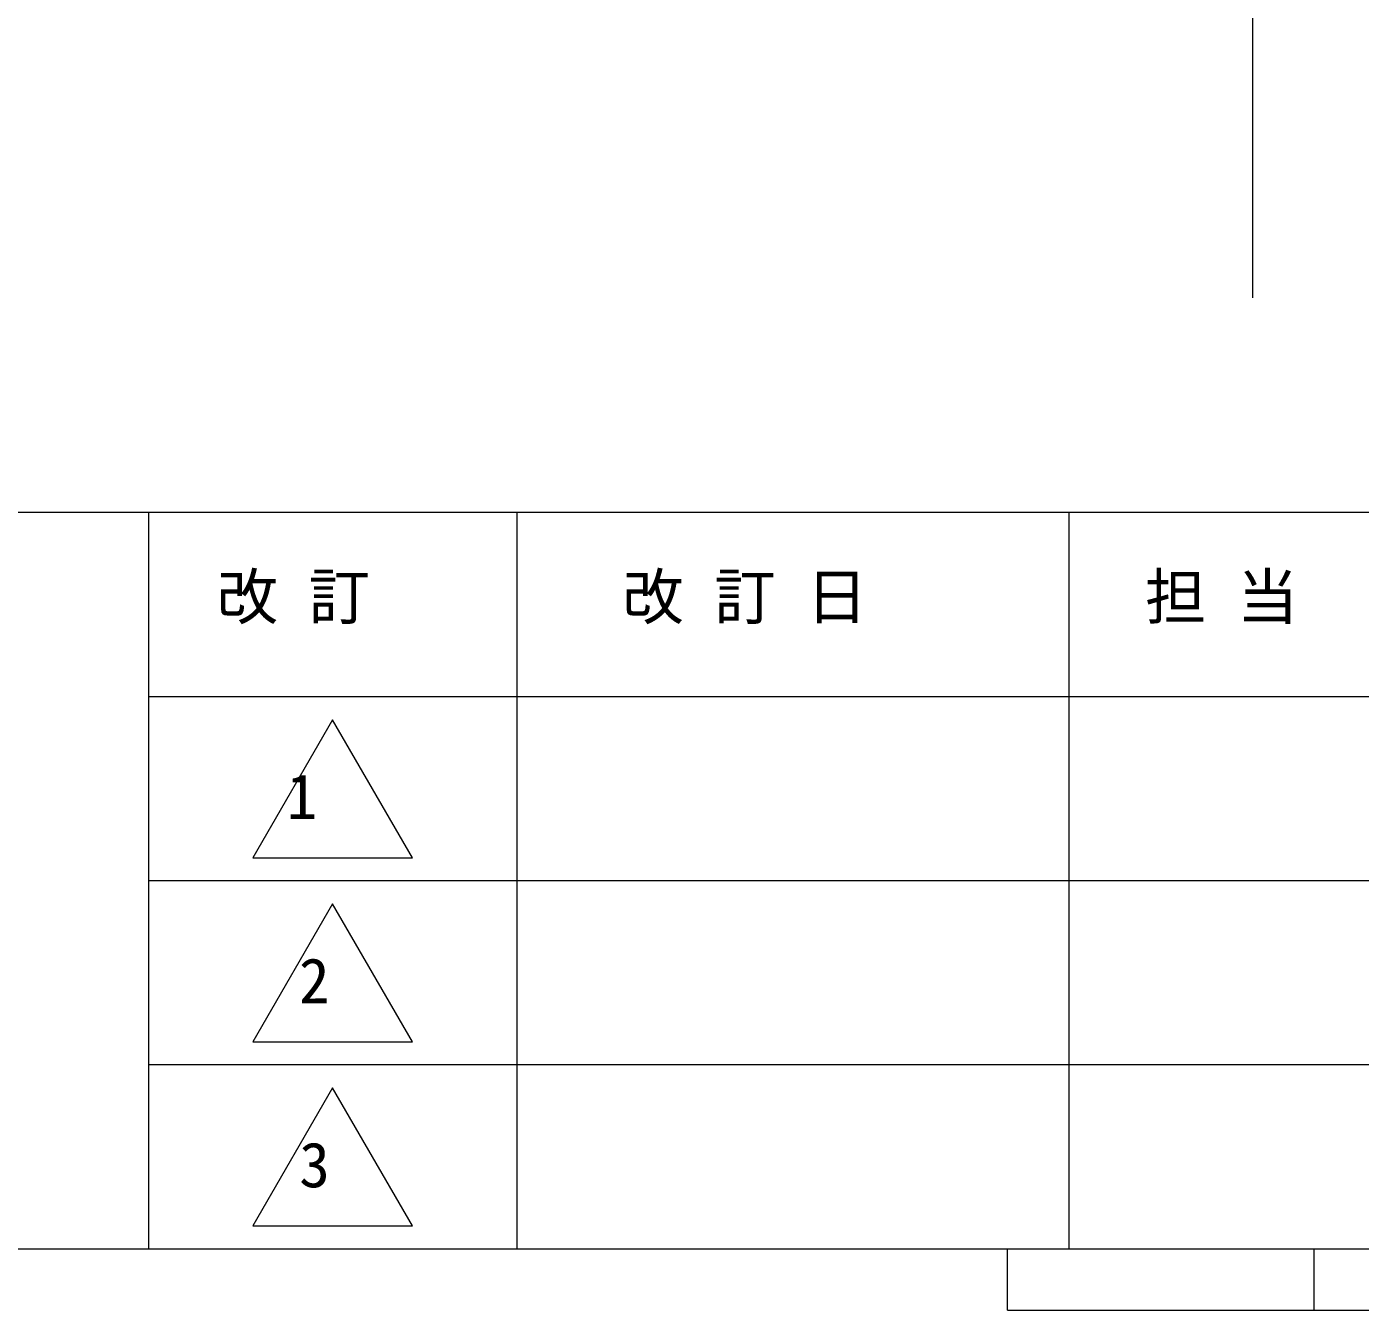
# Model space of a CAD drawing. Units: millimetres, scale not verified. Extents: x -203 to 203, y -143 to 143.
# Drawn here: x -81.97 to -38.5, y -140 to -98.16 of the extents above; entities that cross this region are included whole.
import ezdxf
from ezdxf.enums import TextEntityAlignment as Align

# ---------------------------------------------------------------- set-up
doc = ezdxf.new("R2010")
doc.units = ezdxf.units.MM
doc.header["$LTSCALE"] = 0.5
for name, color, linetype, lineweight in [('0-1_DIMENSION_LINES$03_LINES', 7, 'Continuous', 18), ('0-7_図面_FORMAT$01_WAKU$OUT_LINE', 6, 'Continuous', 18), ('0-8_図面_FORMAT$03_TEXT', 7, 'Continuous', 18), ('0-9_図面_FORMAT$01_WAKU$SUB_LINE', 7, 'Continuous', 18)]:
    doc.layers.add(name, color=color, linetype=linetype, lineweight=lineweight)
doc.styles.add('ＭＳ ゴシック', font='')
doc.styles.get('ＭＳ ゴシック').set_extended_font_data('MS Gothic')

msp = doc.modelspace()

# ---------------------------------------------------------------- linework, layer by layer
at = {"layer": '0-1_DIMENSION_LINES$03_LINES'}
msp.add_line((-42, -107), (-42, 133), dxfattribs=at)
at = {"layer": '0-7_図面_FORMAT$01_WAKU$OUT_LINE'}
for p, q in [((198, -114), (-198, -114)), ((-78, -114), (-78, -138)), ((198, -120), (-78, -120)), ((-50, -140), (-50, -138)), ((-40, -140), (-40, -138)), ((-50, -140), (50, -140))]:
    msp.add_line(p, q, dxfattribs=at)
msp.add_lwpolyline([(-198, -138), (198, -138), (198, 138), (-198, 138)], close=True, dxfattribs=at)
at = {"layer": '0-8_図面_FORMAT$03_TEXT'}
for points in [[(-72, -120.75), (-74.5981, -125.25), (-69.4019, -125.25)], [(-72, -126.75), (-74.5981, -131.25), (-69.4019, -131.25)], [(-72, -132.75), (-74.5981, -137.25), (-69.4019, -137.25)]]:
    msp.add_lwpolyline(points, close=True, dxfattribs=at)
at = {"layer": '0-9_図面_FORMAT$01_WAKU$SUB_LINE'}
for p, q in [((-66, -114), (-66, -138)), ((-48, -114), (-48, -138)), ((12, -126), (-78, -126)), ((12, -132), (-78, -132))]:
    msp.add_line(p, q, dxfattribs=at)

# ---------------------------------------------------------------- texts
at = {"layer": '0-8_図面_FORMAT$03_TEXT', "style": 'ＭＳ ゴシック'}
for s, p in [('改 訂', (-75.7778, -117.9133)), ('改 訂 日', (-62.5548, -117.9133)), ('担 当', (-45.5194, -117.9133)), ('1', (-73.4978, -124.4298)), ('2', (-73.0978, -130.4298)), ('3', (-73.0878, -136.4298))]:
    msp.add_text(s, height=1.466, dxfattribs=at).set_placement(p, align=Align.BOTTOM_LEFT)

doc.saveas('drawing.dxf')
